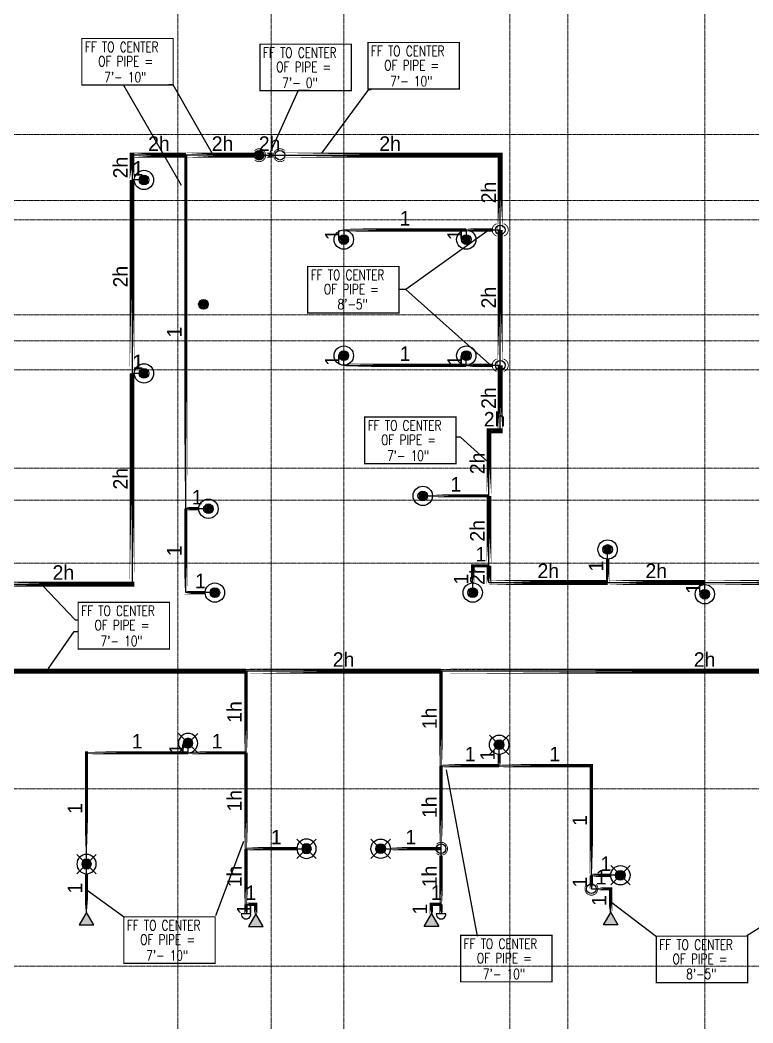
# Model space of a CAD drawing. Header units: inches. Extents: x -4862 to 241, y -496 to 4477.
# Drawn here: x -2109 to -1654, y 54 to 676 of the extents above; entities that cross this region are included whole.
import ezdxf
from ezdxf.enums import TextEntityAlignment as Align

# ---------------------------------------------------------------- set-up
doc = ezdxf.new("R2010")
doc.units = ezdxf.units.IN
doc.header["$MEASUREMENT"] = 0
doc.linetypes.add('Grid Line', pattern=[0.875, 0.5, -0.125, 0.125, -0.125])
for name, color, linetype in [('Coordination', 1, 'Continuous'), ('headdn', 7, 'Continuous'), ('PIPEBL', 4, 'Continuous'), ('pipemn', 6, 'Continuous'), ('PIPESPC', 7, 'Continuous'), ('spk-cap', 7, 'Continuous'), ('spk-pipedrop', 7, 'Continuous'), ('spk-piperise', 7, 'Continuous'), ('TIDYPIPE', 7, 'Continuous')]:
    doc.layers.add(name, color=color, linetype=linetype)
doc.layers.add('S-GRID', color=1, linetype='Continuous', lineweight=9)
doc.styles.add('PDA1', font='ROMAND', dxfattribs={"width": 0.755})
doc.styles.add('PIPE', font='PIPE.SHX')
doc.dimstyles.get("Standard").update_dxf_attribs({"dimtxt": 0.18, "dimasz": 0.18, "dimexe": 0.18, "dimexo": 0.0625, "dimgap": 0.09, "dimtad": 0, "dimtih": 1, "dimtoh": 1, "dimdec": 4, "dimzin": 0, "dimdsep": 46, "dimtxsty": 'Standard', "dimcen": 0.09, "dimadec": 0, "dimazin": 0, "dimtfac": 1, "dimtdec": 4, "dimtofl": 0, "dimtmove": 0, "dimatfit": 3, "dimfxl": 1, "dimtolj": 1, "dimtzin": 0, "dimarcsym": 0})

# ---------------------------------------------------------------- blocks, each defined once
blk = doc.blocks.new('dpend1')
for radius in [6, 3]:
    blk.add_circle((0, 0), radius)
for points in [[(0.01, 2.97), (-2.53, -1.59), (-2.62, 1.36)], [(0.01, 2.97), (-2.49, -1.59), (2.52, -1.59)], [(2.52, -1.59), (0.01, 2.97), (2.6, 1.47)], [(2.52, -1.59), (-2.53, -1.59), (0.01, -2.98)]]:
    blk.add_solid(points)
blk = doc.blocks.new('PIPESPC')
at = {"layer": 'PIPESPC', "style": 'PIPE', "width": 0.9}
blk.add_attdef('SIZE', text='', height=9, dxfattribs=at).set_placement((0, 4.02), align=Align.CENTER)
at = {"layer": 'PIPESPC', "style": 'PIPE', "flags": 1}
blk.add_attdef('SCHED', (25.3, 3.89), '', height=9, dxfattribs=at)
blk = doc.blocks.new('side2')
for p, q in [((0, 0), (7.79, 4.5)), ((7.79, -4.5), (0, 0)), ((7.79, 4.5), (7.79, -4.5))]:
    blk.add_line(p, q)
blk.add_solid([(7.79, -4.5), (0, 0), (7.79, 4.5)])
blk = doc.blocks.new('dpend2')
for p, q in [((-6, -6), (6, 6)), ((6, -6), (-6, 6))]:
    blk.add_line(p, q)
for radius in [6, 3]:
    blk.add_circle((0, 0), radius)
for points in [[(0, 0), (-3, 0), (-2.08, 2.07)], [(0, 0), (-3, 0), (-2.08, -2.07)], [(0, 0), (0, 3), (-2.12, 2.14)], [(0, 0), (0, -3), (-2.12, -2.14)], [(0, 0), (0, 3), (2.12, 2.14)], [(0, 0), (3, 0), (2.08, 2.07)], [(0, 0), (3, 0), (2.08, -2.07)], [(0, 0), (0, -3), (2.12, -2.14)]]:
    blk.add_solid(points)
blk = doc.blocks.new('rise')
blk.add_circle((0, 0), 3)
blk = doc.blocks.new('CAP')
blk.add_line((0, 3), (0, -3))
blk.add_arc((0, 0), 3, 270, 90)
blk = doc.blocks.new('drop')
blk.add_circle((0, 0), 3)
for points in [[(0.01, 2.97), (-2.53, -1.59), (-2.62, 1.36)], [(0.01, 2.97), (-2.49, -1.59), (2.52, -1.59)], [(2.52, -1.59), (0.01, 2.97), (2.6, 1.47)], [(2.52, -1.59), (-2.53, -1.59), (0.01, -2.98)]]:
    blk.add_solid(points)
blk = doc.blocks.new('vvvvbbbbbbbb')
at = {"layer": 'Coordination', "const_width": 0.75}
blk.add_lwpolyline([(2834.89, 1670.01), (2834.89, 1641.14), (2891.57, 1641.14), (2891.57, 1670.01), (2834.89, 1670.01)], dxfattribs=at)
at = {"layer": 'Coordination', "style": 'PDA1', "width": 0.755}
for s, p in [('FF TO CENTER', (2836.77, 1661.59)), ('OF PIPE = ', (2845.03, 1652.74)), ('7\'- 10"', (2848.77, 1642.88))]:
    blk.add_text(s, height=6.3, dxfattribs=at).set_placement(p)
blk = doc.blocks.new('TIDYRUN')
at = {"const_width": 0.5}
blk.add_lwpolyline([(-2.83, 2.83, -2.414214), (-2.83, -2.83, -1.737895)], format="xyb", dxfattribs=at)
blk = doc.blocks.new('TIDYDROP')
at = {"const_width": 0.5}
for points in [[(-2.18, 3.82, 0.737034), (-2.18, -3.82)], [(2.18, 3.82, -0.737034), (2.18, -3.82)]]:
    blk.add_lwpolyline(points, format="xyb", dxfattribs=at)

msp = doc.modelspace()

# ---------------------------------------------------------------- linework, layer by layer
at = {"layer": 'Coordination', "color": 1, "const_width": 0.75}
for points in [[(-1960.02, 660.96), (-1960.02, 632.09), (-1903.35, 632.09), (-1903.35, 660.96), (-1960.02, 660.96)], [(-1930.42, 523.07), (-1930.42, 494.2), (-1873.75, 494.2), (-1873.75, 523.07), (-1930.42, 523.07)], [(-1714.12, 107.58), (-1714.12, 78.71), (-1657.44, 78.71), (-1657.44, 107.58), (-1714.12, 107.58)]]:
    msp.add_lwpolyline(points, dxfattribs=at)
at = {"layer": 'PIPEBL', "color": 1}
for p, q in [((-2006, 372.74), (-2006, 592.08)), ((-2032, 576.74), (-2039.37, 576.74)), ((-1908, 545.74), (-1832, 545.74)), ((-1908, 545.74), (-1908, 539.74)), ((-1832, 545.74), (-1832, 539.74)), ((-1832, 545.74), (-1810.95, 545.74)), ((-1908, 461.74), (-1908, 467.74)), ((-1832, 461.74), (-1832, 467.74)), ((-1908, 461.74), (-1832, 461.74)), ((-1832, 461.74), (-1810.95, 461.74)), ((-2032, 456.74), (-2039.37, 456.74)), ((-1859, 380.74), (-1817.95, 380.74)), ((-2006, 320.74), (-2006, 372.74)), ((-1992, 372.74), (-2006, 372.74)), ((-1744.29, 327), (-1744.29, 347.48)), ((-1828, 320.74), (-1828, 337.35)), ((-1817.95, 337.35), (-1828, 337.35)), ((-1684, 319.74), (-1684, 327)), ((-1988, 320.74), (-2006, 320.74)), ((-1968.63, 221.36), (-1968.63, 272)), ((-1847.63, 213.36), (-1847.63, 272)), ((-2004.63, 221.36), (-2004.63, 227.36)), ((-1811.63, 213.36), (-1811.63, 226.36)), ((-2067.63, 221.36), (-2004.63, 221.36)), ((-2067.63, 152.36), (-2067.63, 221.36)), ((-2004.63, 221.36), (-1968.63, 221.36)), ((-1968.63, 161.86), (-1968.63, 221.36)), ((-1847.63, 161.86), (-1847.63, 213.36)), ((-1847.63, 213.36), (-1811.63, 213.36)), ((-1811.63, 213.36), (-1754.38, 213.36)), ((-1754.38, 145.36), (-1754.38, 213.36)), ((-1968.63, 127.36), (-1968.63, 161.86)), ((-1968.63, 161.86), (-1931.13, 161.86)), ((-1885.13, 161.86), (-1847.63, 161.86)), ((-1847.63, 127.36), (-1847.63, 161.86)), ((-2067.63, 122.36), (-2067.63, 152.36)), ((-1754.38, 137), (-1754.38, 145.36)), ((-1736.38, 145.36), (-1754.38, 145.36)), ((-1754.38, 137), (-1742.38, 137)), ((-1742.38, 122.36), (-1742.38, 137)), ((-1968.63, 127.36), (-1962.63, 127.36)), ((-1968.63, 127.36), (-1968.63, 121.36)), ((-1962.63, 127.36), (-1962.63, 121.36)), ((-1853.63, 127.36), (-1847.63, 127.36)), ((-1853.63, 127.36), (-1853.63, 121.36)), ((-1847.63, 127.36), (-1847.63, 121.36))]:
    msp.add_line(p, q, dxfattribs=at)
at = {"layer": 'pipemn', "color": 1}
for p, q in [((-2039.37, 592.08), (-2039.37, 576.74)), ((-2006, 592.08), (-2039.37, 592.08)), ((-1960.5, 592.08), (-2006, 592.08)), ((-1960.5, 592.08), (-1947.59, 592.08)), ((-1947.59, 592.08), (-1810.95, 592.08)), ((-1810.95, 545.74), (-1810.95, 592.08)), ((-2039.37, 576.74), (-2039.37, 456.74)), ((-1810.95, 461.74), (-1810.95, 545.74)), ((-1810.95, 421.09), (-1810.95, 461.74)), ((-2039.37, 456.74), (-2039.37, 326)), ((-1817.95, 421.09), (-1810.95, 421.09)), ((-1817.95, 380.74), (-1817.95, 421.09)), ((-1817.95, 337.35), (-1817.95, 380.74)), ((-1817.95, 327), (-1817.95, 337.35)), ((-2132, 326), (-2039.37, 326)), ((-1817.95, 327), (-1744.29, 327)), ((-1744.29, 327), (-1684, 327)), ((-1684, 327), (-1540, 327)), ((-2289.63, 272), (-1968.63, 272)), ((-1847.63, 272), (-1968.63, 272)), ((-1520.63, 272), (-1847.63, 272))]:
    msp.add_line(p, q, dxfattribs=at)
at = {"layer": 'S-GRID', "linetype": 'Grid Line'}
for p, q in [((-2011, 1771.74), (-2011, -484.26)), ((-1953, 1771.74), (-1953, -484.26)), ((-1908, 1771.74), (-1908, -484.26)), ((-1805, 1771.74), (-1805, -484.26)), ((-1769, 1771.74), (-1769, -484.26)), ((-1684, 1771.74), (-1684, -484.26)), ((-3666.39, 605), (228, 605)), ((-3666.39, 564), (228, 564)), ((228, 552), (-3666.39, 552)), ((-3666.39, 493), (228, 493)), ((-3666.39, 477), (228, 477)), ((-3666.39, 459), (228, 459)), ((-3666.39, 398), (228, 398)), ((-3666.39, 378), (228, 378)), ((-3666.39, 339), (226, 339)), ((228, 273), (-3666.39, 273)), ((228, 199), (-3666.39, 199)), ((228, 89), (-3666.39, 89))]:
    msp.add_line(p, q, dxfattribs=at)
at = {"layer": 'TIDYPIPE', "color": 1}
for points, const_width in [([(-2040.87, 592.08), (-2006, 592.08)], 3), ([(-2039.37, 576.74), (-2039.37, 593.58)], 3), ([(-2006, 592.08), (-1960.5, 592.08)], 3), ([(-2006, 372.74), (-2006, 592.08)], 2), ([(-1956, 592.08), (-1952.09, 592.08)], 3), ([(-1947.59, 592.08), (-1809.45, 592.08)], 3), ([(-1810.95, 545.74), (-1810.95, 593.58)], 3), ([(-2039.37, 456.74), (-2039.37, 576.74)], 3), ([(-1909, 545.74), (-1832, 545.74)], 2), ([(-1832, 545.74), (-1815.45, 545.74)], 2), ([(-1810.95, 461.74), (-1810.95, 545.74)], 3), ([(-1909, 461.74), (-1832, 461.74)], 2), ([(-1832, 461.74), (-1815.45, 461.74)], 2), ([(-1810.95, 419.59), (-1810.95, 461.74)], 3), ([(-2039.37, 324.5), (-2039.37, 456.74)], 3), ([(-1817.95, 380.74), (-1817.95, 422.59)], 3), ([(-1819.45, 421.09), (-1809.45, 421.09)], 3), ([(-1853, 380.74), (-1817.95, 380.74)], 2), ([(-1817.95, 337.35), (-1817.95, 380.74)], 3), ([(-2006, 319.74), (-2006, 372.74)], 2), ([(-2006, 372.74), (-1998, 372.74)], 2), ([(-1744.29, 327), (-1744.29, 341.48)], 2), ([(-1829, 337.35), (-1817.95, 337.35)], 2), ([(-1828, 326.74), (-1828, 338.35)], 2), ([(-1817.95, 325.5), (-1817.95, 337.35)], 3), ([(-2132, 326), (-2037.87, 326)], 3), ([(-1819.45, 327), (-1744.29, 327)], 3), ([(-1744.29, 327), (-1684, 327)], 3), ([(-1684, 327), (-1540, 327)], 3), ([(-2007, 320.74), (-1994, 320.74)], 2), ([(-2289.63, 272), (-1968.63, 272)], 3), ([(-1968.63, 272), (-1847.63, 272)], 3), ([(-1968.63, 221.36), (-1968.63, 272)], 2), ([(-1847.63, 272), (-1520.63, 272)], 3), ([(-1847.63, 213.36), (-1847.63, 272)], 2), ([(-2068.63, 221.36), (-2004.63, 221.36)], 2), ([(-2067.63, 158.36), (-2067.63, 222.36)], 2), ([(-2004.63, 221.36), (-1968.63, 221.36)], 2), ([(-1968.63, 161.86), (-1968.63, 221.36)], 2), ([(-1811.63, 213.36), (-1811.63, 220.36)], 2), ([(-1847.63, 166.36), (-1847.63, 213.36)], 2), ([(-1847.63, 213.36), (-1811.63, 213.36)], 2), ([(-1811.63, 213.36), (-1753.38, 213.36)], 2), ([(-1754.38, 145.36), (-1754.38, 214.36)], 2), ([(-1968.63, 127.36), (-1968.63, 161.86)], 2), ([(-1968.63, 161.86), (-1937.13, 161.86)], 2), ([(-1879.13, 161.86), (-1847.63, 161.86)], 2), ([(-1847.63, 127.36), (-1847.63, 157.36)], 2), ([(-2067.63, 122.36), (-2067.63, 146.36)], 2), ([(-1754.38, 145.36), (-1742.38, 145.36)], 2), ([(-1754.38, 137), (-1754.38, 145.36)], 2), ([(-1749.88, 137), (-1741.38, 137)], 2), ([(-1742.38, 122.36), (-1742.38, 138)], 2), ([(-1968.63, 121.36), (-1968.63, 127.36)], 2), ([(-1968.63, 127.36), (-1961.63, 127.36)], 2), ([(-1962.63, 121.36), (-1962.63, 128.36)], 2), ([(-1854.63, 127.36), (-1847.63, 127.36)], 2), ([(-1853.63, 121.36), (-1853.63, 128.36)], 2), ([(-1847.63, 121.36), (-1847.63, 127.36)], 2)]:
    msp.add_lwpolyline(points, close=True, dxfattribs=dict(at, const_width=const_width))

# ---------------------------------------------------------------- block references
at = {"layer": 'headdn', "color": 1}
for p in [(-2032, 576.74), (-1908, 539.74), (-1832, 539.74), (-1908, 467.74), (-1832, 467.74), (-2032, 456.74), (-1859, 380.74), (-1992, 372.74), (-1744.29, 347.48), (-1988, 320.74), (-1828, 320.74), (-1684, 319.74)]:
    msp.add_blockref('dpend1', p, dxfattribs=at)
at = {"layer": 'headdn', "color": 1, "extrusion": (0, 0, -1), "zscale": -1}
for name, p, rotation in [('dpend2', (2004.62, 227.36), 180), ('dpend2', (1931.13, 161.86), 180), ('dpend2', (2067.63, 152.36), 180), ('side2', (2067.63, 122.36), 270), ('side2', (1962.63, 121.36), 270)]:
    msp.add_blockref(name, p, dxfattribs=dict(at, rotation=rotation))
at = {"layer": 'headdn', "color": 1}
for name, p, rotation in [('dpend2', (-1811.63, 226.36), 180), ('dpend2', (-1885.13, 161.86), 180), ('dpend2', (-1736.38, 145.36), 180), ('side2', (-1853.63, 121.36), 270), ('side2', (-1742.38, 122.36), 270)]:
    msp.add_blockref(name, p, dxfattribs=dict(at, rotation=rotation))
at = {"layer": 'PIPESPC', "color": 1}
for p in [(-4905.41, -1005.55), (-4727.91, -1008.05), (-4729.9, -1240.37), (-4907.71, -1355.33), (-4879.4, -1550.42), (-4670.4, -1561.88)]:
    msp.add_blockref('vvvvbbbbbbbb', p, dxfattribs=at)
ref = msp.add_blockref('PIPESPC', (-2022.69, 592.08), dxfattribs=at)
ref.add_attrib('SIZE', '2h', dxfattribs={"color": 0, "height": 9, "style": 'PIPE'}).set_placement((-2022.69, 592.08), align=Align.BOTTOM_CENTER)
ref = msp.add_blockref('PIPESPC', (-1983.25, 592.08), dxfattribs=at)
ref.add_attrib('SIZE', '2h', dxfattribs={"color": 0, "height": 9, "style": 'PIPE'}).set_placement((-1983.25, 592.08), align=Align.BOTTOM_CENTER)
ref = msp.add_blockref('PIPESPC', (-1954.04, 592.08), dxfattribs=at)
ref.add_attrib('SIZE', '2h', dxfattribs={"color": 0, "height": 9, "style": 'PIPE'}).set_placement((-1954.04, 592.08), align=Align.BOTTOM_CENTER)
ref = msp.add_blockref('PIPESPC', (-1879.27, 592.08), dxfattribs=at)
ref.add_attrib('SIZE', '2h', dxfattribs={"color": 0, "height": 9, "style": 'PIPE'}).set_placement((-1879.27, 592.08), align=Align.BOTTOM_CENTER)
ref = msp.add_blockref('PIPESPC', (-2039.37, 584.41), dxfattribs=dict(at, rotation=90))
ref.add_attrib('SIZE', '2h', dxfattribs={"color": 0, "height": 9, "rotation": 90, "style": 'PIPE'}).set_placement((-2039.37, 584.41), align=Align.BOTTOM_CENTER)
ref = msp.add_blockref('PIPESPC', (-2035.69, 576.74), dxfattribs=at)
ref.add_attrib('SIZE', '1', dxfattribs={"color": 0, "height": 9, "style": 'PIPE'}).set_placement((-2035.69, 576.74), align=Align.BOTTOM_CENTER)
ref = msp.add_blockref('PIPESPC', (-1810.95, 568.91), dxfattribs=dict(at, rotation=90))
ref.add_attrib('SIZE', '2h', dxfattribs={"color": 0, "height": 9, "rotation": 90, "style": 'PIPE'}).set_placement((-1810.95, 568.91), align=Align.BOTTOM_CENTER)
ref = msp.add_blockref('PIPESPC', (-1870, 545.74), dxfattribs=at)
ref.add_attrib('SIZE', '1', dxfattribs={"color": 0, "height": 9, "style": 'PIPE'}).set_placement((-1870, 545.74), align=Align.BOTTOM_CENTER)
ref = msp.add_blockref('PIPESPC', (-1908, 542.74), dxfattribs=dict(at, rotation=90))
ref.add_attrib('SIZE', '1', dxfattribs={"color": 0, "height": 9, "rotation": 90, "style": 'PIPE'}).set_placement((-1908, 542.74), align=Align.BOTTOM_CENTER)
ref = msp.add_blockref('PIPESPC', (-1832, 542.74), dxfattribs=dict(at, rotation=90))
ref.add_attrib('SIZE', '1', dxfattribs={"color": 0, "height": 9, "rotation": 90, "style": 'PIPE'}).set_placement((-1832, 542.74), align=Align.BOTTOM_CENTER)
ref = msp.add_blockref('PIPESPC', (-2039.37, 516.74), dxfattribs=dict(at, rotation=90))
ref.add_attrib('SIZE', '2h', dxfattribs={"color": 0, "height": 9, "rotation": 90, "style": 'PIPE'}).set_placement((-2039.37, 516.74), align=Align.BOTTOM_CENTER)
ref = msp.add_blockref('PIPESPC', (-1810.95, 503.74), dxfattribs=dict(at, rotation=90))
ref.add_attrib('SIZE', '2h', dxfattribs={"color": 0, "height": 9, "rotation": 90, "style": 'PIPE'}).set_placement((-1810.95, 503.74), align=Align.BOTTOM_CENTER)
ref = msp.add_blockref('PIPESPC', (-2006, 482.41), dxfattribs=dict(at, rotation=90))
ref.add_attrib('SIZE', '1', dxfattribs={"color": 0, "height": 9, "rotation": 90, "style": 'PIPE'}).set_placement((-2006, 482.41), align=Align.BOTTOM_CENTER)
ref = msp.add_blockref('PIPESPC', (-1870, 461.74), dxfattribs=at)
ref.add_attrib('SIZE', '1', dxfattribs={"color": 0, "height": 9, "style": 'PIPE'}).set_placement((-1870, 461.74), align=Align.BOTTOM_CENTER)
ref = msp.add_blockref('PIPESPC', (-2035.69, 456.74), dxfattribs=at)
ref.add_attrib('SIZE', '1', dxfattribs={"color": 0, "height": 9, "style": 'PIPE'}).set_placement((-2035.69, 456.74), align=Align.BOTTOM_CENTER)
ref = msp.add_blockref('PIPESPC', (-1908, 464.74), dxfattribs=dict(at, rotation=90))
ref.add_attrib('SIZE', '1', dxfattribs={"color": 0, "height": 9, "rotation": 90, "style": 'PIPE'}).set_placement((-1908, 464.74), align=Align.BOTTOM_CENTER)
ref = msp.add_blockref('PIPESPC', (-1832, 464.74), dxfattribs=dict(at, rotation=90))
ref.add_attrib('SIZE', '1', dxfattribs={"color": 0, "height": 9, "rotation": 90, "style": 'PIPE'}).set_placement((-1832, 464.74), align=Align.BOTTOM_CENTER)
ref = msp.add_blockref('PIPESPC', (-1810.95, 441.41), dxfattribs=dict(at, rotation=90))
ref.add_attrib('SIZE', '2h', dxfattribs={"color": 0, "height": 9, "rotation": 90, "style": 'PIPE'}).set_placement((-1810.95, 441.41), align=Align.BOTTOM_CENTER)
ref = msp.add_blockref('PIPESPC', (-1814.45, 421.09), dxfattribs=at)
ref.add_attrib('SIZE', '2h', dxfattribs={"color": 0, "height": 9, "style": 'PIPE'}).set_placement((-1814.45, 421.09), align=Align.BOTTOM_CENTER)
ref = msp.add_blockref('PIPESPC', (-1817.95, 400.91), dxfattribs=dict(at, rotation=90))
ref.add_attrib('SIZE', '2h', dxfattribs={"color": 0, "height": 9, "rotation": 90, "style": 'PIPE'}).set_placement((-1817.95, 400.91), align=Align.BOTTOM_CENTER)
ref = msp.add_blockref('PIPESPC', (-2039.37, 391.37), dxfattribs=dict(at, rotation=90))
ref.add_attrib('SIZE', '2h', dxfattribs={"color": 0, "height": 9, "rotation": 90, "style": 'PIPE'}).set_placement((-2039.37, 391.37), align=Align.BOTTOM_CENTER)
ref = msp.add_blockref('PIPESPC', (-1838.48, 380.74), dxfattribs=at)
ref.add_attrib('SIZE', '1', dxfattribs={"color": 0, "height": 9, "style": 'PIPE'}).set_placement((-1838.48, 380.74), align=Align.BOTTOM_CENTER)
ref = msp.add_blockref('PIPESPC', (-1999, 372.74), dxfattribs=at)
ref.add_attrib('SIZE', '1', dxfattribs={"color": 0, "height": 9, "style": 'PIPE'}).set_placement((-1999, 372.74), align=Align.BOTTOM_CENTER)
ref = msp.add_blockref('PIPESPC', (-1817.95, 359.05), dxfattribs=dict(at, rotation=90))
ref.add_attrib('SIZE', '2h', dxfattribs={"color": 0, "height": 9, "rotation": 90, "style": 'PIPE'}).set_placement((-1817.95, 359.05), align=Align.BOTTOM_CENTER)
ref = msp.add_blockref('PIPESPC', (-2006, 346.74), dxfattribs=dict(at, rotation=90))
ref.add_attrib('SIZE', '1', dxfattribs={"color": 0, "height": 9, "rotation": 90, "style": 'PIPE'}).set_placement((-2006, 346.74), align=Align.BOTTOM_CENTER)
ref = msp.add_blockref('PIPESPC', (-1822.98, 337.35), dxfattribs=at)
ref.add_attrib('SIZE', '1', dxfattribs={"color": 0, "height": 9, "style": 'PIPE'}).set_placement((-1822.98, 337.35), align=Align.BOTTOM_CENTER)
ref = msp.add_blockref('PIPESPC', (-2082, 326), dxfattribs=at)
ref.add_attrib('SIZE', '2h', dxfattribs={"color": 0, "height": 9, "style": 'PIPE'}).set_placement((-2082, 326), align=Align.BOTTOM_CENTER)
ref = msp.add_blockref('PIPESPC', (-1817.95, 332.18), dxfattribs=dict(at, rotation=90))
ref.add_attrib('SIZE', '2h', dxfattribs={"color": 0, "height": 9, "rotation": 90, "style": 'PIPE'}).set_placement((-1817.95, 332.18), align=Align.BOTTOM_CENTER)
ref = msp.add_blockref('PIPESPC', (-1781.12, 327), dxfattribs=at)
ref.add_attrib('SIZE', '2h', dxfattribs={"color": 0, "height": 9, "style": 'PIPE'}).set_placement((-1781.12, 327), align=Align.BOTTOM_CENTER)
ref = msp.add_blockref('PIPESPC', (-1744.29, 337.24), dxfattribs=dict(at, rotation=90))
ref.add_attrib('SIZE', '1', dxfattribs={"color": 0, "height": 9, "rotation": 90, "style": 'PIPE'}).set_placement((-1744.29, 337.24), align=Align.BOTTOM_CENTER)
ref = msp.add_blockref('PIPESPC', (-1714.14, 327), dxfattribs=at)
ref.add_attrib('SIZE', '2h', dxfattribs={"color": 0, "height": 9, "style": 'PIPE'}).set_placement((-1714.14, 327), align=Align.BOTTOM_CENTER)
ref = msp.add_blockref('PIPESPC', (-1997, 320.74), dxfattribs=at)
ref.add_attrib('SIZE', '1', dxfattribs={"color": 0, "height": 9, "style": 'PIPE'}).set_placement((-1997, 320.74), align=Align.BOTTOM_CENTER)
ref = msp.add_blockref('PIPESPC', (-1828, 329.05), dxfattribs=dict(at, rotation=90))
ref.add_attrib('SIZE', '1', dxfattribs={"color": 0, "height": 9, "rotation": 90, "style": 'PIPE'}).set_placement((-1828, 329.05), align=Align.BOTTOM_CENTER)
ref = msp.add_blockref('PIPESPC', (-1684, 323.37), dxfattribs=dict(at, rotation=90))
ref.add_attrib('SIZE', '1', dxfattribs={"color": 0, "height": 9, "rotation": 90, "style": 'PIPE'}).set_placement((-1684, 323.37), align=Align.BOTTOM_CENTER)
ref = msp.add_blockref('PIPESPC', (-1908.13, 272), dxfattribs=at)
ref.add_attrib('SIZE', '2h', dxfattribs={"color": 0, "height": 9, "style": 'PIPE'}).set_placement((-1908.13, 272), align=Align.BOTTOM_CENTER)
ref = msp.add_blockref('PIPESPC', (-1684.13, 272), dxfattribs=at)
ref.add_attrib('SIZE', '2h', dxfattribs={"color": 0, "height": 9, "style": 'PIPE'}).set_placement((-1684.13, 272), align=Align.BOTTOM_CENTER)
ref = msp.add_blockref('PIPESPC', (-1968.63, 246.68), dxfattribs=dict(at, rotation=90))
ref.add_attrib('SIZE', '1h', dxfattribs={"color": 0, "height": 9, "rotation": 90, "style": 'PIPE'}).set_placement((-1968.63, 246.68), align=Align.BOTTOM_CENTER)
ref = msp.add_blockref('PIPESPC', (-1847.63, 242.68), dxfattribs=dict(at, rotation=90))
ref.add_attrib('SIZE', '1h', dxfattribs={"color": 0, "height": 9, "rotation": 90, "style": 'PIPE'}).set_placement((-1847.63, 242.68), align=Align.BOTTOM_CENTER)
ref = msp.add_blockref('PIPESPC', (-2036.13, 221.36), dxfattribs=at)
ref.add_attrib('SIZE', '1', dxfattribs={"color": 0, "height": 9, "style": 'PIPE'}).set_placement((-2036.13, 221.36), align=Align.BOTTOM_CENTER)
ref = msp.add_blockref('PIPESPC', (-1986.63, 221.36), dxfattribs=at)
ref.add_attrib('SIZE', '1', dxfattribs={"color": 0, "height": 9, "style": 'PIPE'}).set_placement((-1986.63, 221.36), align=Align.BOTTOM_CENTER)
ref = msp.add_blockref('PIPESPC', (-2004.63, 223.86), dxfattribs=dict(at, rotation=90))
ref.add_attrib('SIZE', '1', dxfattribs={"color": 0, "height": 9, "rotation": 90, "style": 'PIPE'}).set_placement((-2004.63, 223.86), align=Align.BOTTOM_CENTER)
ref = msp.add_blockref('PIPESPC', (-1829.63, 213.36), dxfattribs=at)
ref.add_attrib('SIZE', '1', dxfattribs={"color": 0, "height": 9, "style": 'PIPE'}).set_placement((-1829.63, 213.36), align=Align.BOTTOM_CENTER)
ref = msp.add_blockref('PIPESPC', (-1777.13, 213.36), dxfattribs=at)
ref.add_attrib('SIZE', '1', dxfattribs={"color": 0, "height": 9, "style": 'PIPE'}).set_placement((-1777.13, 213.36), align=Align.BOTTOM_CENTER)
ref = msp.add_blockref('PIPESPC', (-1811.63, 219.86), dxfattribs=dict(at, rotation=90))
ref.add_attrib('SIZE', '1', dxfattribs={"color": 0, "height": 9, "rotation": 90, "style": 'PIPE'}).set_placement((-1811.63, 219.86), align=Align.BOTTOM_CENTER)
ref = msp.add_blockref('PIPESPC', (-1968.63, 191.61), dxfattribs=dict(at, rotation=90))
ref.add_attrib('SIZE', '1h', dxfattribs={"color": 0, "height": 9, "rotation": 90, "style": 'PIPE'}).set_placement((-1968.63, 191.61), align=Align.BOTTOM_CENTER)
ref = msp.add_blockref('PIPESPC', (-1847.63, 187.61), dxfattribs=dict(at, rotation=90))
ref.add_attrib('SIZE', '1h', dxfattribs={"color": 0, "height": 9, "rotation": 90, "style": 'PIPE'}).set_placement((-1847.63, 187.61), align=Align.BOTTOM_CENTER)
ref = msp.add_blockref('PIPESPC', (-2067.63, 186.86), dxfattribs=dict(at, rotation=90))
ref.add_attrib('SIZE', '1', dxfattribs={"color": 0, "height": 9, "rotation": 90, "style": 'PIPE'}).set_placement((-2067.63, 186.86), align=Align.BOTTOM_CENTER)
ref = msp.add_blockref('PIPESPC', (-1754.38, 179.36), dxfattribs=dict(at, rotation=90))
ref.add_attrib('SIZE', '1', dxfattribs={"color": 0, "height": 9, "rotation": 90, "style": 'PIPE'}).set_placement((-1754.38, 179.36), align=Align.BOTTOM_CENTER)
ref = msp.add_blockref('PIPESPC', (-1949.88, 161.86), dxfattribs=at)
ref.add_attrib('SIZE', '1', dxfattribs={"color": 0, "height": 9, "style": 'PIPE'}).set_placement((-1949.88, 161.86), align=Align.BOTTOM_CENTER)
ref = msp.add_blockref('PIPESPC', (-1866.38, 161.86), dxfattribs=at)
ref.add_attrib('SIZE', '1', dxfattribs={"color": 0, "height": 9, "style": 'PIPE'}).set_placement((-1866.38, 161.86), align=Align.BOTTOM_CENTER)
ref = msp.add_blockref('PIPESPC', (-1745.38, 145.36), dxfattribs=at)
ref.add_attrib('SIZE', '1', dxfattribs={"color": 0, "height": 9, "style": 'PIPE'}).set_placement((-1745.38, 145.36), align=Align.BOTTOM_CENTER)
ref = msp.add_blockref('PIPESPC', (-1968.63, 144.61), dxfattribs=dict(at, rotation=90))
ref.add_attrib('SIZE', '1h', dxfattribs={"color": 0, "height": 9, "rotation": 90, "style": 'PIPE'}).set_placement((-1968.63, 144.61), align=Align.BOTTOM_CENTER)
ref = msp.add_blockref('PIPESPC', (-1847.63, 144.61), dxfattribs=dict(at, rotation=90))
ref.add_attrib('SIZE', '1h', dxfattribs={"color": 0, "height": 9, "rotation": 90, "style": 'PIPE'}).set_placement((-1847.63, 144.61), align=Align.BOTTOM_CENTER)
ref = msp.add_blockref('PIPESPC', (-1754.38, 141.18), dxfattribs=dict(at, rotation=90))
ref.add_attrib('SIZE', '1', dxfattribs={"color": 0, "height": 9, "rotation": 90, "style": 'PIPE'}).set_placement((-1754.38, 141.18), align=Align.BOTTOM_CENTER)
ref = msp.add_blockref('PIPESPC', (-1748.38, 137), dxfattribs=at)
ref.add_attrib('SIZE', '1', dxfattribs={"color": 0, "height": 9, "style": 'PIPE'}).set_placement((-1748.38, 137), align=Align.BOTTOM_CENTER)
ref = msp.add_blockref('PIPESPC', (-2067.63, 137.36), dxfattribs=dict(at, rotation=90))
ref.add_attrib('SIZE', '1', dxfattribs={"color": 0, "height": 9, "rotation": 90, "style": 'PIPE'}).set_placement((-2067.63, 137.36), align=Align.BOTTOM_CENTER)
ref = msp.add_blockref('PIPESPC', (-1965.63, 127.36), dxfattribs=at)
ref.add_attrib('SIZE', '1', dxfattribs={"color": 0, "height": 9, "style": 'PIPE'}).set_placement((-1965.63, 127.36), align=Align.BOTTOM_CENTER)
ref = msp.add_blockref('PIPESPC', (-1850.63, 127.36), dxfattribs=at)
ref.add_attrib('SIZE', '1', dxfattribs={"color": 0, "height": 9, "style": 'PIPE'}).set_placement((-1850.63, 127.36), align=Align.BOTTOM_CENTER)
ref = msp.add_blockref('PIPESPC', (-1742.38, 129.68), dxfattribs=dict(at, rotation=90))
ref.add_attrib('SIZE', '1', dxfattribs={"color": 0, "height": 9, "rotation": 90, "style": 'PIPE'}).set_placement((-1742.38, 129.68), align=Align.BOTTOM_CENTER)
ref = msp.add_blockref('PIPESPC', (-1962.63, 124.36), dxfattribs=dict(at, rotation=90))
ref.add_attrib('SIZE', '1', dxfattribs={"color": 0, "height": 9, "rotation": 90, "style": 'PIPE'}).set_placement((-1962.63, 124.36), align=Align.BOTTOM_CENTER)
ref = msp.add_blockref('PIPESPC', (-1853.63, 124.36), dxfattribs=dict(at, rotation=90))
ref.add_attrib('SIZE', '1', dxfattribs={"color": 0, "height": 9, "rotation": 90, "style": 'PIPE'}).set_placement((-1853.63, 124.36), align=Align.BOTTOM_CENTER)
at = {"layer": 'spk-cap', "color": 1, "rotation": 270.0000000000834}
for p in [(-1968.63, 121.36), (-1847.63, 121.36)]:
    msp.add_blockref('CAP', p, dxfattribs=at)
at = {"layer": 'spk-pipedrop', "color": 1}
msp.add_blockref('drop', (-1960.5, 592.08), dxfattribs=at)
at = {"layer": 'spk-pipedrop', "color": 1, "rotation": 90.00000000002746}
msp.add_blockref('drop', (-1995.07, 499.62), dxfattribs=at)
at = {"layer": 'spk-piperise', "color": 1}
for p, rotation in [((-1947.59, 592.08), 180.0000000000556), ((-1847.63, 161.86), 90.00000000008332), ((-1754.38, 137), 180.0000000000556)]:
    msp.add_blockref('rise', p, dxfattribs=dict(at, rotation=rotation))
for p in [(-1810.95, 545.74), (-1810.95, 461.74)]:
    msp.add_blockref('rise', p, dxfattribs=at)
at = {"layer": 'TIDYPIPE', "color": 1}
for name, p in [('TIDYRUN', (-1960.5, 592.08)), ('TIDYDROP', (-1810.95, 545.74)), ('TIDYDROP', (-1810.95, 461.74)), ('TIDYRUN', (-1847.63, 161.86))]:
    msp.add_blockref(name, p, dxfattribs=at)
for p, rotation in [((-1947.59, 592.08), 180), ((-1754.38, 137), 269.9999999999502)]:
    msp.add_blockref('TIDYRUN', p, dxfattribs=dict(at, rotation=rotation))

# ---------------------------------------------------------------- texts
at = {"layer": 'Coordination', "color": 1, "style": 'PDA1', "width": 0.755}
for s, p in [('FF TO CENTER', (-1958.14, 652.54)), ('OF PIPE = ', (-1949.88, 643.69)), ('7\'- 0"', (-1946.14, 633.83)), ('FF TO CENTER', (-1928.54, 514.65)), ('OF PIPE = ', (-1920.28, 505.8)), ('8\'-5"', (-1911.86, 496.48)), ('FF TO CENTER', (-1712.24, 99.15)), ('OF PIPE = ', (-1703.98, 90.3)), ('8\'-5"', (-1695.56, 80.98))]:
    msp.add_text(s, height=6.3, dxfattribs=at).set_placement(p)

# ---------------------------------------------------------------- leaders
at = {"layer": 'Coordination', "color": 1}
for points in [[(-2008.73, 573.34), (-2044.43, 635.39), (-2048.97, 635.54)], [(-1989.53, 592.92), (-2013.91, 635.72), (-2016.49, 635.72)], [(-1953.53, 593.92), (-1936.03, 632.42), (-1929.53, 632.42)], [(-1921.53, 593.42), (-1892.53, 632.92), (-1891.03, 632.92)], [(-1819.33, 544.72), (-1869.53, 508.73), (-1873.34, 508.73)], [(-1817.59, 462.36), (-1869.53, 508.73), (-1873.34, 508.73)], [(-1818.69, 401.92), (-1835.56, 417.18), (-1838.5, 417.18)], [(-2094.54, 324.63), (-2074.72, 303.82), (-2072.98, 303.82)], [(-2091.2, 273.75), (-2075.2, 296.65), (-2073.11, 296.65)], [(-1844.5, 210.71), (-1825.27, 107.56)], [(-1970.15, 166.43), (-1987.52, 120.23)], [(-2067.25, 136.21), (-2043.98, 119.45)], [(-1742.5, 129.19), (-1713.9, 107.36)], [(-1626.53, 127.23), (-1657.94, 107.86)]]:
    msp.add_leader(points, dimstyle='Standard', dxfattribs=at)

doc.saveas('drawing.dxf')
